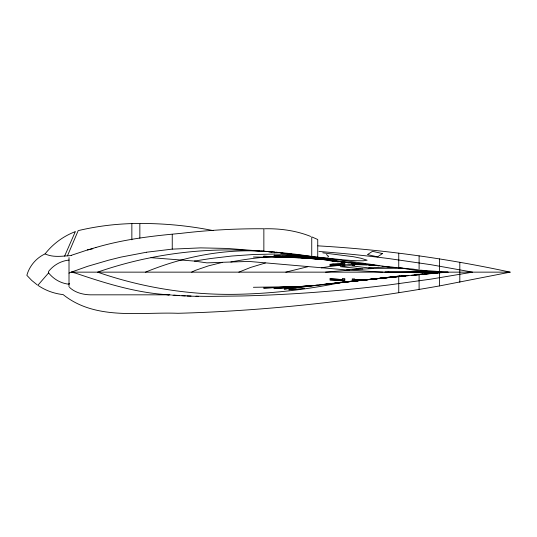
<?xml version="1.0" encoding="UTF-8"?>
<svg xmlns="http://www.w3.org/2000/svg" width="537" height="537" viewBox="0 0 537 537"><rect width="100%" height="100%" fill="white"/><g stroke="black" fill="none" stroke-linecap="round" stroke-linejoin="round"><path stroke-width="0.81" d="M67.447 255.867L78.187 230.635C98.365 225.829 119.107 223.459 139.848 223.479L139.848 238.186M75.314 231.655L64.621 256.082M436.4 272.776L436.836 272.145M37.147 284.811L31.696 280.395L26.85 275.327C29.448 265.969 36.281 257.935 45.101 253.88C52.814 243.986 63.252 236.267 74.965 231.776M69.112 260.069A32.395 30.522 90 0 0 48.605 271.393L48.605 272.903L37.865 285.288C45.33 290.443 54.116 293.632 63.131 294.598C95.559 320.609 139.6 311.836 177.962 313.293C265.661 310.91 353.091 301.203 439.461 285.932L439.461 272.299M327.832 257.109L328.537 256.31L326.449 254.525M191.655 272.145L195.334 270.38L208.41 265.875L222.828 262.271L248.926 261.432L348.198 270.077L383.116 272.145M317.736 257.25L317.736 239.502L311.742 236.877L311.742 256.545L343.015 259.807A66.554 12.653 7.6 0 0 355.957 260.707L363.301 260.794L367.14 260.21L361.025 258.263L353.433 256.72L322.771 252.833M145.5 272.145C183.258 256.679 224.325 248.47 265.204 251.397L274.595 252.034M71.273 255.337L87.638 249.9M95.908 247.463L87.638 249.933L92.901 248.725M265.399 262.982L250.625 267.433L238.837 272.145M95.908 247.497C123.47 239.368 152.072 235.918 180.6 233.407C208.215 230.125 236.038 228.561 263.855 228.769L263.855 251.376M230.836 261.996C254.954 257.324 279.569 255.216 304.103 255.813M317.857 245.852A1233.482 1233.482 0 0 1 390.433 252.155C430.627 256.901 470.593 263.573 510.15 272.145L439.514 285.926M146.4 252.249L120.953 257.109L108.508 260.217L87.638 266.312L71.273 272.145A9.344 3.705 0 0 0 69.018 273.185M328.127 283.825L284.174 289.074L400.065 275.991L365.207 279.884L352.259 280.435L352.259 281.073L354.668 280.871L354.668 280.381M146.52 252.229L172.028 249.148L200.536 247.879L227.258 248.443L259.371 250.96M285.818 272.145L307.782 266.741M321.287 267.856C340.29 264.64 359.877 262.935 379.021 265.902M352.997 269.48L360.475 268.688M333.121 283.301L329.792 283.65L405.838 275.803L370.067 279.368M334.779 283.127L338.109 282.771M339.767 282.596L402.951 275.924L322.791 284.563L367.18 279.643M411.604 275.387L438.36 272.715L375.188 278.75M339.25 282.442L341.733 282.2L339.283 282.428M344.21 281.952L347.52 281.63M349.178 281.469L352.487 281.14M354.964 280.898L358.273 280.576M359.924 280.415L408.724 275.622M344.277 281.932L346.774 281.683M349.265 281.435L352.594 281.106M355.091 280.858L357.588 280.609M359.253 280.442L368.402 279.529M325.583 272.145L331.101 271.621A11.391 11.391 0 0 1 331.564 271.588L349.493 270.171M414.477 275.092L444.24 272.42M359.468 280.2L361.26 280.025M364.435 279.743L367.093 279.488M369.396 279.287L372.92 278.945M296.209 289.074L288.778 289.725L304.298 288.47M422.659 274.132L420.202 274.333L422.693 274.138M368.758 267.903L385.774 266.996L395.87 267.439M301.009 286.523L273.904 288.658L317.434 285.228L302.653 286.389M71.488 255.558C62.789 255.988 53.297 257.854 45.101 253.88M346.479 269.93L376.699 268.366L402.945 268.252M286.839 287.04L263.64 288.067L308.379 286.093L300.921 286.422M288.497 286.966L299.263 286.496M282.368 256.142L289.577 255.847L369.389 264.754M222.486 262.338L206.899 262.875L194.381 261.069L150.998 257.673M290.195 286.751L299.29 286.604L253.39 287.288M274.172 254.068L253.122 254.531L231.836 256.021L210.356 258.565L194.374 261.069M289.577 255.847C304.714 255.807 319.911 257.465 334.611 261.244M359.723 264.036C357.911 264.707 347.996 263.231 354.668 263.425L354.668 263.915L365.207 264.412M364.126 280.005L355.138 280.354M510.15 272.145L71.273 272.145A30.025 6.612 20.3 0 1 75.623 273.165C106.004 283.469 136.888 293.081 169.182 294.826L90.25 294.826C82.893 294.645 74.912 292.571 69.495 287.342M362.495 264.285L364.126 264.291M140.392 223.473C164.866 223.432 189.346 225.795 213.337 230.635M365.261 279.629L352.259 279.858L352.259 278.878L354.668 278.938L354.668 279.71L358.119 279.77M360.3 279.723L367.18 279.462M264.58 228.769C280.233 228.44 296.055 230.588 310.655 236.428M253.39 257.008L299.29 257.693L317.434 259.069L305.949 258.163M290.195 257.545L299.29 257.693L263.64 256.23L279.629 256.934M274.36 254.068L289.027 254.592L301.881 255.894M186.983 296.048L198.489 296.39M420.948 270.212L436.648 271.353M281.274 257.008L291.947 257.478M294.41 257.585L308.379 258.203L273.904 255.639L304.304 258.035M392.742 267.54L396.393 267.708M382.203 266.312L400.931 267.99L422.263 271.46M438.991 271.803L440.964 271.923M185.292 295.981L172.028 295.149M305.016 256.142L314.179 257.344M398.642 267.842L413.047 269.118L428.264 271.42M261.613 251.168L266.218 251.598M268.675 251.826L271.95 252.128M336.78 261.613L338.438 261.774M341.76 262.103L344.251 262.345M346.741 262.593L349.225 262.835M351.715 263.076L355.038 263.405M356.696 263.566L375.779 265.439M336.739 261.613L338.377 261.774M341.66 262.103L344.116 262.345M346.58 262.593L349.037 262.835M351.493 263.083L354.776 263.412M356.414 263.573L359.689 263.902M361.334 264.063L374.45 265.365M362.871 268.93L340.337 266.661L349.876 265.674L373.551 268.473M274.91 252.424L276.85 252.625M280.703 253.014L282.234 253.169M372.571 265.056L328.127 260.472L371.221 265.023M166.631 294.558L169.182 294.826M290.739 254.102L292.155 254.263M320.018 257.518L320.663 257.599A2064.819 2064.819 0 0 1 386.13 266.634M290.45 255.954L321.958 259.633M306.372 255.907L303.445 255.518M307.721 256.068L310.655 256.418M290.369 254.229L308.99 256.404M407.408 268.775L404.186 268.319M302.022 256.169L330.376 260.646M301.613 255.854L276.454 252.195M387.741 266.889L389.318 267.137M331.987 260.942L333.605 261.23M305.761 256.109L307.332 256.411M336.571 261.512L337.37 261.673M459.813 262.291L459.813 282.227M439.461 258.888L439.461 271.984M419.102 255.88L419.102 269.024M419.102 275.192L419.102 289.416M398.749 253.209L398.749 267.829M398.749 276.427L398.749 292.685M172.249 234.454L172.249 249.134M131.854 223.6L131.854 239.804M69.011 257.599L69.011 286.698M343.68 262.325A571.026 571.026 0 0 0 287.657 253.31L263.425 251.162L239.126 250.047A401.058 401.058 0 0 0 155.542 256.753L143.775 259.136A401.058 401.058 0 0 0 97.6 272.145A401.058 401.058 0 0 0 239.126 294.249A571.026 571.026 0 0 0 342.096 282.308M295.927 254.679A109.743 1.014 6.2 0 1 297.431 254.847M299.666 255.095A109.743 1.014 6.2 0 1 301.895 255.35M318.938 251.477A1303.292 1303.292 0 0 1 389.218 258.626L431.003 264.714L472.573 272.145L430.942 279.126L389.13 284.932A1504.043 1504.043 0 0 1 241.865 295.981L211.585 296.377A576.563 576.563 0 0 1 195.965 296.169M69.112 284.227A32.395 30.522 -90 0 1 48.605 272.903M191.038 296.015A576.563 576.563 0 0 1 181.996 295.618M179.533 295.484A576.563 576.563 0 0 1 173.787 295.142M171.33 294.974A576.563 576.563 0 0 1 166.41 294.605M69.501 283.637A9.23 3.658 0 0 1 69.018 283.341M382.445 253.571L377.558 256.874L367.469 254.598L372.53 251.309L382.445 253.571M331.577 265.07L329.866 265.513L342.378 264.761L342.378 265.815L344.794 265.687L344.794 264.519L331.577 265.07M333.021 264.009L329.866 264.412L344.794 263.868L344.794 262.996L342.378 263.043L342.378 263.754L333.021 264.009M388.144 272.017L384.828 272.145L424.619 272.83A239.442 239.193 -90 0 0 448.16 272.145A239.442 239.193 90 0 0 428.546 271.42L388.144 272.017M354.668 265.359L352.259 265.412L352.259 264.439L367.18 264.828L354.668 264.587L354.668 265.359M344.794 281.301L342.378 281.254L342.378 280.542L329.866 279.884L344.794 280.428L344.794 281.301M344.794 279.777L329.866 278.784L342.378 279.535L342.378 278.481L344.794 278.609L344.794 279.777"/></g></svg>
